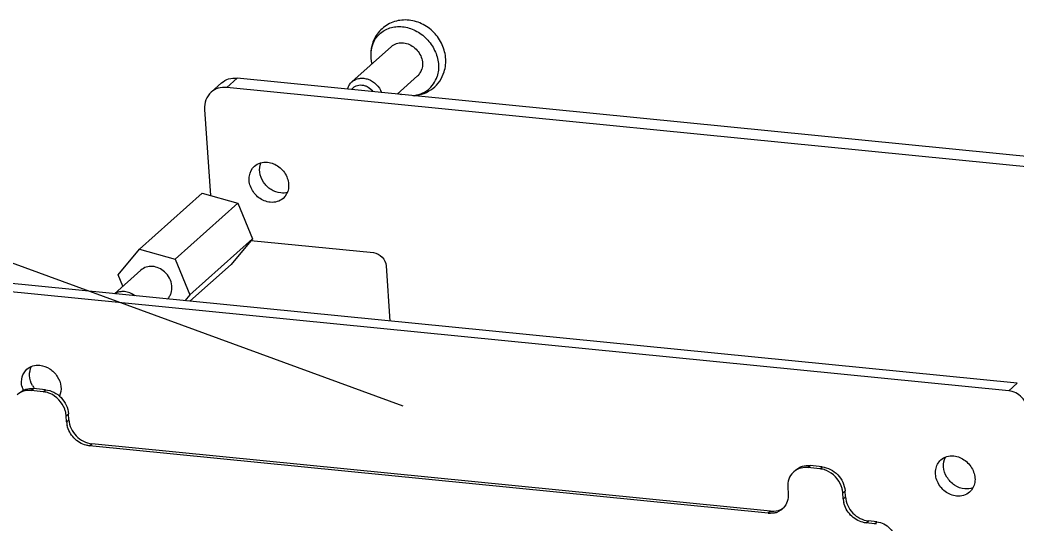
# Model space of a CAD drawing. Extents: x -425 to 6552, y -3049 to 3105.
# Drawn here: x -119.93 to -87.3, y -1587.86 to -1571.38 of the extents above; entities that cross this region are included whole.
import ezdxf

# ---------------------------------------------------------------- set-up
doc = ezdxf.new("R2010")
doc.units = 0
doc.layers.get('0').update_dxf_attribs({"linetype": 'CONTINUOUS'})
doc.layers.add('DIM', color=1, linetype='CONTINUOUS')

msp = doc.modelspace()

# ---------------------------------------------------------------- linework, layer by layer
at = {"color": 7, "linetype": 'CONTINUOUS'}
for p, q in [((-107.769, -1572.25), (-109.067, -1573.408)), ((-113.161, -1573.59), (-112.82, -1573.286)), ((-81.271, -1576.414), (-112.82, -1573.286)), ((-106.915, -1573.208), (-107.585, -1573.805)), ((-113.675, -1573.747), (-113.334, -1573.443)), ((-81.612, -1576.718), (-113.161, -1573.59)), ((-113.888, -1574.308), (-113.695, -1577.126)), ((-116.017, -1578.877), (-113.967, -1577.05)), ((-113.967, -1577.05), (-112.798, -1577.375)), ((-114.848, -1579.203), (-112.798, -1577.375)), ((-112.798, -1577.375), (-112.323, -1578.537)), ((-114.373, -1580.364), (-112.323, -1578.537)), ((-112.323, -1578.537), (-113.017, -1579.373)), ((-112.37, -1578.593), (-108.364, -1578.99)), ((-116.711, -1579.714), (-116.017, -1578.877)), ((-116.017, -1578.877), (-114.848, -1579.203)), ((-114.848, -1579.203), (-114.373, -1580.364)), ((-114.369, -1580.578), (-113.017, -1579.373)), ((-107.945, -1579.426), (-107.822, -1581.227)), ((-115.968, -1579.56), (-116.836, -1580.334)), ((-116.558, -1580.086), (-116.711, -1579.714)), ((-87.302, -1583.262), (-120.532, -1579.967)), ((-87.575, -1583.505), (-120.805, -1580.211)), ((-114.373, -1580.364), (-114.537, -1580.562)), ((-87.575, -1583.505), (-87.302, -1583.262)), ((-119.559, -1583.498), (-119.486, -1583.433)), ((-119.168, -1583.537), (-119.559, -1583.498)), ((-119.095, -1583.472), (-119.486, -1583.433)), ((-119.168, -1583.537), (-119.095, -1583.472)), ((-118.415, -1584.322), (-118.342, -1584.257)), ((-118.402, -1584.521), (-118.415, -1584.322)), ((-118.328, -1584.456), (-118.342, -1584.257)), ((-118.402, -1584.521), (-118.328, -1584.456)), ((-117.649, -1585.307), (-117.575, -1585.241)), ((-95.443, -1587.508), (-117.649, -1585.307)), ((-95.37, -1587.443), (-117.575, -1585.241)), ((-94.148, -1586.018), (-94.075, -1585.952)), ((-93.757, -1586.056), (-94.148, -1586.018)), ((-93.684, -1585.991), (-94.075, -1585.952)), ((-93.757, -1586.056), (-93.684, -1585.991)), ((-94.803, -1586.664), (-94.789, -1586.862)), ((-93.004, -1586.842), (-92.931, -1586.776)), ((-92.991, -1587.041), (-93.004, -1586.842)), ((-92.991, -1587.041), (-92.917, -1586.975)), ((-92.917, -1586.975), (-92.931, -1586.776)), ((-95.37, -1587.443), (-95.443, -1587.508)), ((-92.238, -1587.826), (-92.164, -1587.761)), ((-91.964, -1587.853), (-92.238, -1587.826)), ((-91.891, -1587.788), (-92.164, -1587.761)), ((-91.964, -1587.853), (-91.891, -1587.788))]:
    msp.add_line(p, q, dxfattribs=at)
for centre, radius, start, end in [((-107.49, -1572.516), 0.958, 158.9327, 162.6147), ((-107.196, -1572.526), 1.256, 192.3892, 193.872), ((-108.709, -1573.777), 0.518, 162.6143, 165.119), ((-107.123, -1572.608), 1.256, 249.5615, 251.0543), ((-107.132, -1572.634), 1.227, 251.0466, 254.7566), ((-119.127, -1583.205), 0.752, 192.5035, 200.6484), ((-118.798, -1582.941), 0.822, 208.5069, 217.0694), ((-119.107, -1583.198), 0.774, 200.6225, 202.3207), ((-119.627, -1584.175), 0.68, 84.3025, 93.6523), ((-119.239, -1584.252), 0.718, 79.4984, 84.3123), ((-119.235, -1584.388), 0.823, 12.6033, 20.6265), ((-119.181, -1584.376), 0.767, 4.0091, 12.6354), ((-117.636, -1584.468), 0.767, 184.0091, 192.6354), ((-94.215, -1586.694), 0.68, 84.3025, 93.6523), ((-94.243, -1586.571), 0.552, 131.7327, 134.62), ((-93.828, -1586.771), 0.718, 79.4984, 84.3123), ((-93.824, -1586.907), 0.823, 12.6033, 20.6265), ((-93.769, -1586.895), 0.767, 4.0091, 12.6354), ((-92.225, -1586.987), 0.767, 184.0091, 192.6354), ((-95.376, -1586.826), 0.686, 264.3241, 270.4064), ((-95.363, -1586.922), 0.589, 283.2631, 293.4377), ((-95.348, -1586.955), 0.552, 311.7327, 314.62), ((-95.349, -1586.954), 0.553, 314.62, 316.5752), ((-92.024, -1588.452), 0.602, 78.5495, 84.3016)]:
    msp.add_arc(centre, radius, start, end, dxfattribs=at)
for points, knots in [([(-106.049, -1573.081), (-106.026, -1573.005), (-105.994, -1572.847), (-105.994, -1572.604), (-106.04, -1572.364), (-106.161, -1572.059), (-106.411, -1571.725), (-106.761, -1571.498), (-107.072, -1571.402), (-107.314, -1571.376), (-107.554, -1571.398), (-107.784, -1571.47), (-107.993, -1571.588), (-108.171, -1571.748), (-108.311, -1571.943), (-108.375, -1572.091), (-108.398, -1572.167)], [0, 0, 0, 0, 0.062071, 0.12453, 0.187447, 0.250797, 0.377742, 0.504217, 0.567111, 0.629552, 0.691607, 0.753387, 0.815008, 0.876581, 0.938209, 1, 1, 1, 1]), ([(-108.384, -1572.172), (-108.36, -1572.11), (-108.299, -1571.991), (-108.17, -1571.838), (-108.01, -1571.718), (-107.826, -1571.637), (-107.624, -1571.596), (-107.337, -1571.599), (-106.975, -1571.71), (-106.605, -1571.985), (-106.338, -1572.365), (-106.232, -1572.732), (-106.231, -1573.023), (-106.259, -1573.162), (-106.28, -1573.228)], [0, 0, 0, 0, 0.058279, 0.115631, 0.172878, 0.230846, 0.290232, 0.351484, 0.479358, 0.61299, 0.747401, 0.877247, 0.939615, 1, 1, 1, 1]), ([(-108.398, -1572.167), (-108.43, -1572.267), (-108.465, -1572.478), (-108.445, -1572.691), (-108.422, -1572.795)], [0, 0, 0, 0, 0.497784, 1, 1, 1, 1]), ([(-108.404, -1572.23), (-108.432, -1572.319), (-108.463, -1572.509), (-108.443, -1572.7), (-108.422, -1572.795)], [0, 0, 0, 0, 0.489207, 1, 1, 1, 1]), ([(-107.769, -1572.25), (-107.723, -1572.21), (-107.614, -1572.146), (-107.422, -1572.119), (-107.224, -1572.159), (-107.04, -1572.26), (-106.889, -1572.412), (-106.787, -1572.598), (-106.744, -1572.798), (-106.759, -1572.933), (-106.779, -1572.994)], [0, 0, 0, 0, 0.113422, 0.231335, 0.355972, 0.486567, 0.620025, 0.752226, 0.879492, 1, 1, 1, 1]), ([(-113.334, -1573.443), (-113.267, -1573.383), (-113.101, -1573.291), (-112.913, -1573.277), (-112.82, -1573.286)], [0, 0, 0, 0, 0.488343, 1, 1, 1, 1]), ([(-109.067, -1573.408), (-109.033, -1573.378), (-108.956, -1573.327), (-108.821, -1573.287), (-108.675, -1573.285), (-108.478, -1573.331), (-108.253, -1573.476), (-108.134, -1573.656), (-108.096, -1573.754)], [0, 0, 0, 0, 0.113196, 0.229024, 0.349337, 0.474769, 0.736, 1, 1, 1, 1]), ([(-107.075, -1573.856), (-106.984, -1573.849), (-106.806, -1573.81), (-106.568, -1573.676), (-106.384, -1573.478), (-106.306, -1573.314), (-106.28, -1573.228)], [0, 0, 0, 0, 0.254779, 0.502346, 0.748631, 1, 1, 1, 1]), ([(-107.032, -1573.86), (-106.921, -1573.852), (-106.702, -1573.803), (-106.409, -1573.636), (-106.18, -1573.39), (-106.083, -1573.187), (-106.049, -1573.081)], [0, 0, 0, 0, 0.250688, 0.500328, 0.749815, 1, 1, 1, 1]), ([(-106.915, -1573.208), (-106.884, -1573.18), (-106.827, -1573.114), (-106.791, -1573.035), (-106.779, -1572.994)], [0, 0, 0, 0, 0.494858, 1, 1, 1, 1]), ([(-113.161, -1573.59), (-113.254, -1573.581), (-113.442, -1573.596), (-113.609, -1573.688), (-113.675, -1573.747)], [0, 0, 0, 0, 0.511657, 1, 1, 1, 1]), ([(-109.203, -1573.622), (-109.19, -1573.581), (-109.154, -1573.502), (-109.098, -1573.436), (-109.067, -1573.408)], [0, 0, 0, 0, 0.505138, 1, 1, 1, 1]), ([(-109.075, -1573.657), (-109.057, -1573.631), (-109.014, -1573.584), (-108.932, -1573.534), (-108.838, -1573.508), (-108.737, -1573.506), (-108.634, -1573.529), (-108.503, -1573.59), (-108.42, -1573.667), (-108.377, -1573.726)], [0, 0, 0, 0, 0.115032, 0.230433, 0.348566, 0.471078, 0.59854, 0.730434, 1, 1, 1, 1]), ([(-113.675, -1573.747), (-113.75, -1573.814), (-113.87, -1573.992), (-113.896, -1574.203), (-113.888, -1574.308)], [0, 0, 0, 0, 0.486101, 1, 1, 1, 1]), ([(-111.738, -1577.345), (-111.871, -1577.331), (-112.137, -1577.218), (-112.396, -1576.889), (-112.466, -1576.485), (-112.342, -1576.242), (-112.253, -1576.162)], [0, 0, 0, 0, 0.255793, 0.52124, 0.771728, 1, 1, 1, 1]), ([(-112.253, -1576.162), (-112.198, -1576.113), (-112.061, -1576.037), (-111.905, -1576.025), (-111.829, -1576.033)], [0, 0, 0, 0, 0.488339, 1, 1, 1, 1]), ([(-111.397, -1577.04), (-111.508, -1577.029), (-111.731, -1576.947), (-111.979, -1576.699), (-112.108, -1576.378), (-112.086, -1576.148), (-112.046, -1576.05)], [0, 0, 0, 0, 0.249401, 0.509932, 0.764287, 1, 1, 1, 1]), ([(-111.829, -1576.033), (-111.695, -1576.046), (-111.43, -1576.159), (-111.171, -1576.488), (-111.101, -1576.892), (-111.225, -1577.136), (-111.314, -1577.215)], [0, 0, 0, 0, 0.255793, 0.52124, 0.771728, 1, 1, 1, 1]), ([(-111.314, -1577.215), (-111.369, -1577.264), (-111.506, -1577.34), (-111.661, -1577.352), (-111.738, -1577.345)], [0, 0, 0, 0, 0.488339, 1, 1, 1, 1]), ([(-108.364, -1578.99), (-108.258, -1579.001), (-108.052, -1579.109), (-107.953, -1579.32), (-107.945, -1579.426)], [0, 0, 0, 0, 0.497737, 1, 1, 1, 1]), ([(-115.195, -1579.621), (-115.251, -1579.57), (-115.377, -1579.487), (-115.589, -1579.429), (-115.799, -1579.449), (-115.92, -1579.517), (-115.968, -1579.56)], [0, 0, 0, 0, 0.268968, 0.526098, 0.768291, 1, 1, 1, 1]), ([(-115.102, -1580.506), (-115.075, -1580.479), (-115.027, -1580.42), (-114.96, -1580.277), (-114.941, -1580.067), (-115.02, -1579.82), (-115.129, -1579.68), (-115.195, -1579.621)], [0, 0, 0, 0, 0.1142, 0.230559, 0.47325, 0.732309, 1, 1, 1, 1]), ([(-116.17, -1580.399), (-116.22, -1580.362), (-116.327, -1580.301), (-116.501, -1580.257), (-116.674, -1580.264), (-116.78, -1580.306), (-116.826, -1580.334)], [0, 0, 0, 0, 0.266497, 0.522598, 0.76635, 1, 1, 1, 1]), ([(-119.701, -1582.802), (-119.646, -1582.753), (-119.509, -1582.677), (-119.354, -1582.665), (-119.277, -1582.672)], [0, 0, 0, 0, 0.488339, 1, 1, 1, 1]), ([(-119.521, -1583.333), (-119.575, -1583.235), (-119.64, -1583.021), (-119.596, -1582.799), (-119.547, -1582.707)], [0, 0, 0, 0, 0.519934, 1, 1, 1, 1]), ([(-119.277, -1582.672), (-119.164, -1582.684), (-118.937, -1582.769), (-118.687, -1583.023), (-118.562, -1583.352), (-118.592, -1583.585), (-118.636, -1583.682)], [0, 0, 0, 0, 0.249971, 0.511002, 0.765126, 1, 1, 1, 1]), ([(-119.862, -1583.368), (-119.885, -1583.265), (-119.886, -1583.052), (-119.774, -1582.867), (-119.701, -1582.802)], [0, 0, 0, 0, 0.517963, 1, 1, 1, 1]), ([(-119.949, -1583.574), (-119.888, -1583.52), (-119.739, -1583.438), (-119.57, -1583.424), (-119.486, -1583.433)], [0, 0, 0, 0, 0.488343, 1, 1, 1, 1]), ([(-119.095, -1583.472), (-118.904, -1583.49), (-118.533, -1583.686), (-118.355, -1584.064), (-118.342, -1584.257)], [0, 0, 0, 0, 0.497738, 1, 1, 1, 1]), ([(-86.948, -1584.16), (-86.959, -1583.999), (-87.107, -1583.684), (-87.416, -1583.521), (-87.575, -1583.505)], [0, 0, 0, 0, 0.502262, 1, 1, 1, 1]), ([(-117.761, -1585.287), (-117.911, -1585.248), (-118.192, -1585.076), (-118.351, -1584.788), (-118.385, -1584.635)], [0, 0, 0, 0, 0.498152, 1, 1, 1, 1]), ([(-118.328, -1584.456), (-118.315, -1584.648), (-118.137, -1585.027), (-117.766, -1585.222), (-117.575, -1585.241)], [0, 0, 0, 0, 0.502262, 1, 1, 1, 1]), ([(-89.794, -1585.767), (-89.739, -1585.718), (-89.602, -1585.642), (-89.447, -1585.63), (-89.37, -1585.637)], [0, 0, 0, 0, 0.488339, 1, 1, 1, 1]), ([(-89.015, -1586.713), (-89.131, -1586.702), (-89.364, -1586.613), (-89.617, -1586.346), (-89.734, -1586.005), (-89.691, -1585.768), (-89.64, -1585.673)], [0, 0, 0, 0, 0.2509, 0.512726, 0.766428, 1, 1, 1, 1]), ([(-89.37, -1585.637), (-89.237, -1585.651), (-88.971, -1585.764), (-88.712, -1586.093), (-88.642, -1586.497), (-88.766, -1586.741), (-88.855, -1586.82)], [0, 0, 0, 0, 0.255793, 0.52124, 0.771728, 1, 1, 1, 1]), ([(-94.537, -1586.093), (-94.477, -1586.04), (-94.328, -1585.957), (-94.158, -1585.944), (-94.075, -1585.952)], [0, 0, 0, 0, 0.488343, 1, 1, 1, 1]), ([(-93.684, -1585.991), (-93.493, -1586.01), (-93.122, -1586.206), (-92.944, -1586.584), (-92.931, -1586.776)], [0, 0, 0, 0, 0.497738, 1, 1, 1, 1]), ([(-89.28, -1586.949), (-89.413, -1586.936), (-89.678, -1586.823), (-89.937, -1586.494), (-90.008, -1586.09), (-89.883, -1585.846), (-89.794, -1585.767)], [0, 0, 0, 0, 0.255793, 0.52124, 0.771728, 1, 1, 1, 1]), ([(-94.631, -1586.178), (-94.692, -1586.238), (-94.788, -1586.393), (-94.809, -1586.573), (-94.803, -1586.664)], [0, 0, 0, 0, 0.486331, 1, 1, 1, 1]), ([(-94.789, -1586.862), (-94.783, -1586.949), (-94.801, -1587.123), (-94.89, -1587.274), (-94.947, -1587.334)], [0, 0, 0, 0, 0.513462, 1, 1, 1, 1]), ([(-92.917, -1586.975), (-92.904, -1587.168), (-92.726, -1587.546), (-92.354, -1587.742), (-92.164, -1587.761)], [0, 0, 0, 0, 0.502262, 1, 1, 1, 1]), ([(-88.855, -1586.82), (-88.91, -1586.869), (-89.048, -1586.945), (-89.203, -1586.957), (-89.28, -1586.949)], [0, 0, 0, 0, 0.488339, 1, 1, 1, 1]), ([(-92.35, -1587.806), (-92.5, -1587.767), (-92.781, -1587.595), (-92.94, -1587.307), (-92.974, -1587.155)], [0, 0, 0, 0, 0.498152, 1, 1, 1, 1]), ([(-95.37, -1587.443), (-95.334, -1587.446), (-95.194, -1587.45), (-95.052, -1587.405), (-94.966, -1587.347)], [0, 0, 0, 0, 0.260343, 1, 1, 1, 1]), ([(-91.891, -1587.788), (-91.732, -1587.803), (-91.423, -1587.967), (-91.274, -1588.282), (-91.263, -1588.442)], [0, 0, 0, 0, 0.497738, 1, 1, 1, 1])]:
    msp.add_open_spline(points, degree=3, knots=knots, dxfattribs=at)
for points in [[(-111.18, -1577.023), (-111.25, -1577.042), (-111.325, -1577.047), (-111.397, -1577.04)], [(-119.774, -1583.512), (-119.865, -1583.533), (-119.953, -1583.578), (-120.022, -1583.64)], [(-119.67, -1583.496), (-119.705, -1583.499), (-119.74, -1583.504), (-119.774, -1583.512)], [(-118.948, -1583.594), (-119, -1583.572), (-119.054, -1583.556), (-119.108, -1583.546)], [(-118.465, -1584.098), (-118.547, -1583.88), (-118.734, -1583.684), (-118.948, -1583.594)], [(-117.649, -1585.307), (-117.687, -1585.303), (-117.724, -1585.296), (-117.761, -1585.287)], [(-94.259, -1586.016), (-94.294, -1586.018), (-94.329, -1586.023), (-94.363, -1586.031)], [(-94.363, -1586.031), (-94.453, -1586.052), (-94.541, -1586.097), (-94.611, -1586.159)], [(-93.537, -1586.113), (-93.589, -1586.091), (-93.643, -1586.075), (-93.697, -1586.065)], [(-93.054, -1586.617), (-93.136, -1586.399), (-93.322, -1586.203), (-93.537, -1586.113)], [(-88.745, -1586.679), (-88.83, -1586.711), (-88.925, -1586.722), (-89.015, -1586.713)], [(-95.228, -1587.495), (-95.275, -1587.506), (-95.323, -1587.511), (-95.371, -1587.512)], [(-94.98, -1587.367), (-95.024, -1587.406), (-95.075, -1587.438), (-95.129, -1587.462)], [(-92.238, -1587.826), (-92.275, -1587.822), (-92.313, -1587.815), (-92.35, -1587.806)]]:
    msp.add_open_spline(points, degree=3, dxfattribs=at)
at = {"layer": 'DIM', "color": 1, "linetype": 'CONTINUOUS'}
msp.add_line((-131.37, -1575.237), (-107.4, -1584.003), dxfattribs=at)

doc.saveas('drawing.dxf')
